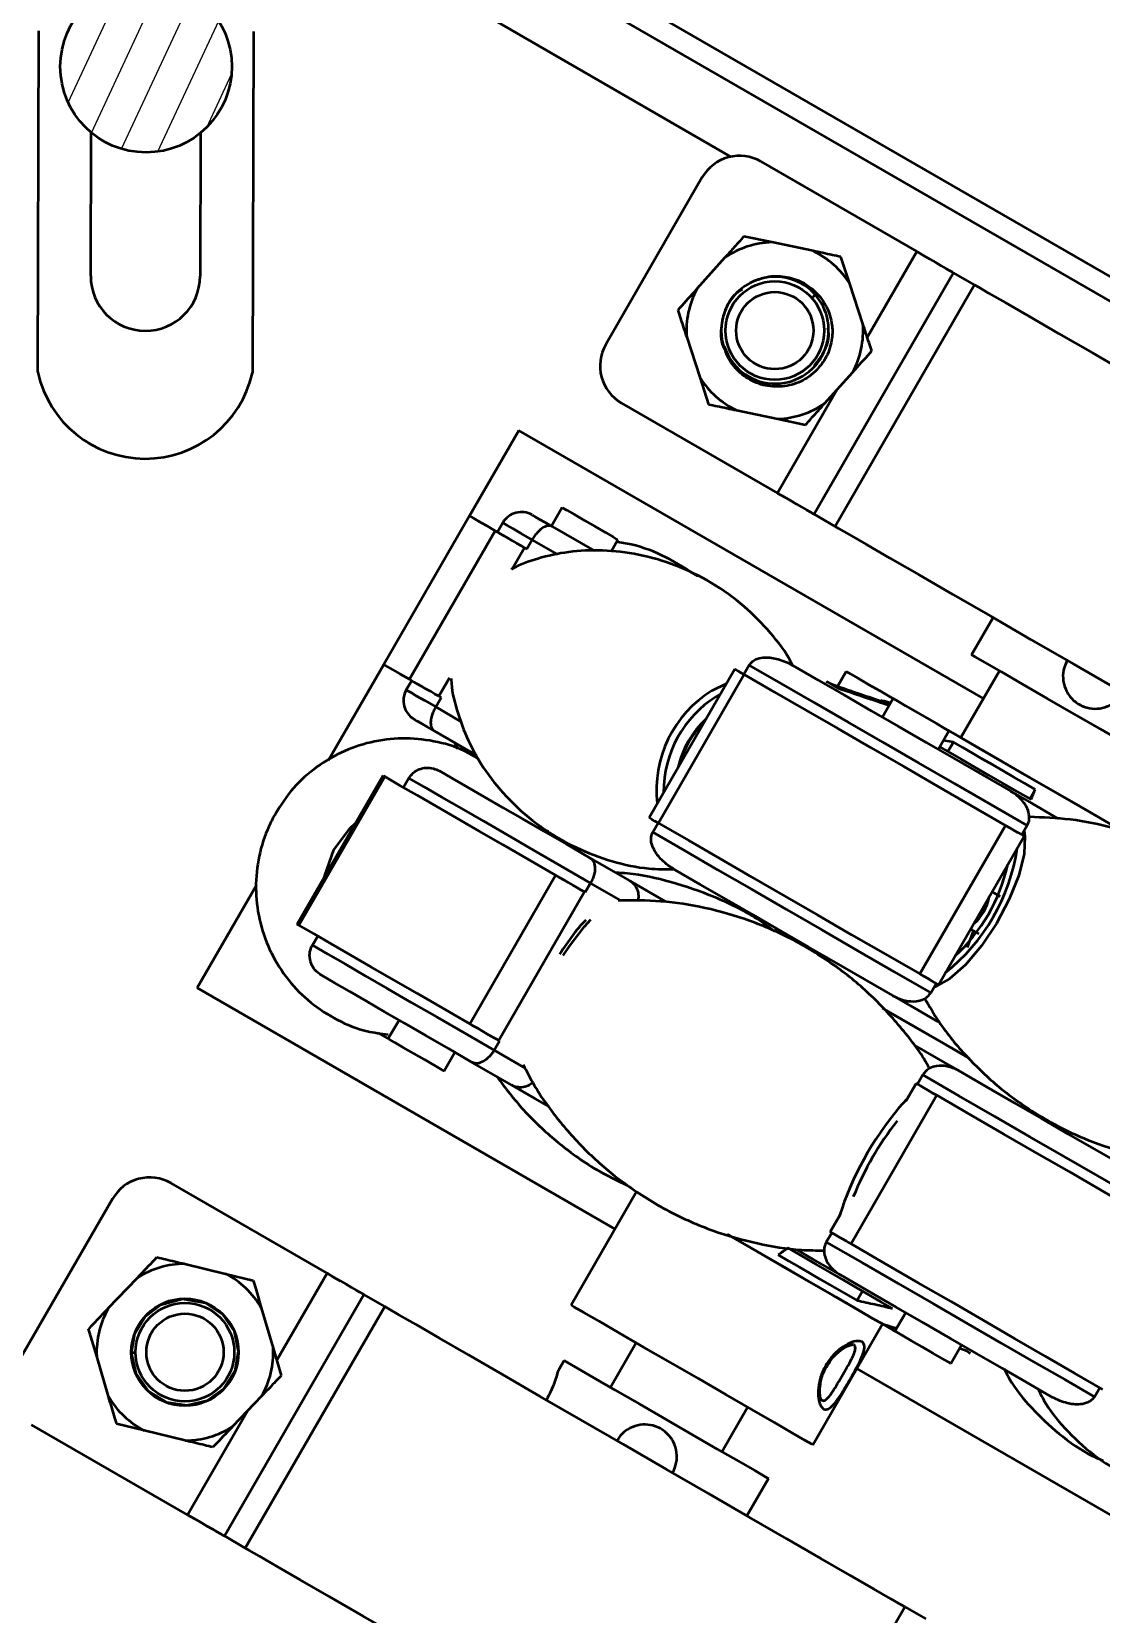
# Model space of a CAD drawing. Header units: millimetres. Extents: x 263 to 2983, y 441 to 2500.
# Drawn here: x 1013.8 to 1063.7, y 1528.8 to 1602.6 of the extents above; entities that cross this region are included whole.
import ezdxf

# ---------------------------------------------------------------- set-up
doc = ezdxf.new("R2010")
doc.units = ezdxf.units.MM
doc.header["$LTSCALE"] = 0.5
doc.layers.add('BOL', color=7, linetype='Continuous', lineweight=50)
doc.layers.add('HAT', color=3, linetype='Continuous')

msp = doc.modelspace()

# ---------------------------------------------------------------- hatches: boundary and pattern name
at = {"layer": 'HAT'}
h = msp.add_hatch(dxfattribs=at)
h.set_pattern_fill('ANSI31', color=256, scale=0.5, angle=20)
h.paths.add_polyline_path([(1023.154, 1600.97, 1), (1015.154, 1600.97, 1)])

# ---------------------------------------------------------------- linework, layer by layer
at = {"layer": 'BOL'}
for p, q in [((1110.625, 1564.324), (1032.683, 1609.324)), ((1110.125, 1563.458), (1032.183, 1608.458)), ((1046.425, 1596.772), (1030.683, 1605.86)), ((1014.11, 1586.719), (1014.159, 1602.631)), ((1024.159, 1602.6), (1024.11, 1586.688)), ((1016.574, 1591.211), (1016.594, 1597.896)), ((1021.694, 1597.88), (1021.674, 1591.195)), ((1047.82, 1596.543), (1055.09, 1592.346)), ((1045.088, 1595.811), (1040.588, 1588.017)), ((1048.329, 1592.781), (1047.03, 1593.054)), ((1050.251, 1592.377), (1048.329, 1592.781)), ((1046.144, 1592.065), (1044.833, 1590.603)), ((1051.963, 1590.842), (1051.55, 1592.103)), ((1055.09, 1592.346), (1052.78, 1588.346)), ((1056.806, 1591.355), (1050.306, 1580.097)), ((1057.779, 1590.793), (1056.806, 1591.355)), ((1057.779, 1590.793), (1051.279, 1579.535)), ((1052.574, 1588.975), (1051.963, 1590.842)), ((1044.36, 1588.353), (1044.971, 1586.486)), ((1044.971, 1586.486), (1045.384, 1585.225)), ((1050.329, 1586.995), (1050.455, 1587.167)), ((1050.79, 1585.263), (1052.101, 1586.726)), ((1051.38, 1585.92), (1048.59, 1581.088)), ((1041.32, 1585.285), (1048.59, 1581.088)), ((1046.683, 1584.952), (1048.605, 1584.548)), ((1048.605, 1584.548), (1049.904, 1584.275)), ((1036.539, 1584.004), (1034.239, 1580.02)), ((1058.19, 1571.504), (1036.539, 1584.004)), ((1034.239, 1580.02), (1030.239, 1573.092)), ((1038.553, 1580.416), (1038.053, 1579.55)), ((1051.279, 1579.535), (1050.306, 1580.097)), ((1031.429, 1572.405), (1035.429, 1579.333)), ((1035.788, 1579.703), (1035.538, 1579.27)), ((1038.091, 1579.529), (1040.06, 1578.392)), ((1036.801, 1578.541), (1036.209, 1577.516)), ((1036.801, 1578.541), (1036.907, 1578.48)), ((1037.157, 1578.913), (1036.907, 1578.48)), ((1038.345, 1578.227), (1037.157, 1578.913)), ((1040.832, 1578.362), (1041.152, 1578.916)), ((1041.125, 1578.931), (1041.152, 1578.916)), ((1058.641, 1575.285), (1057.641, 1573.553)), ((1030.239, 1573.092), (1027.662, 1568.628)), ((1033.295, 1572.469), (1032.801, 1571.613)), ((1046.603, 1572.882), (1042.603, 1565.953)), ((1047.045, 1572.627), (1043.045, 1565.699)), ((1047.279, 1573.069), (1047.029, 1572.636)), ((1051.799, 1572.769), (1051.396, 1572.071)), ((1058.94, 1572.803), (1057.14, 1569.685)), ((1031.538, 1572.342), (1031.288, 1571.909)), ((1045.543, 1571.882), (1046.22, 1572.217)), ((1032.657, 1571.118), (1032.907, 1571.551)), ((1032.657, 1571.118), (1033.851, 1570.43)), ((1032.801, 1571.613), (1032.907, 1571.551)), ((1045.745, 1571.599), (1045.921, 1571.7)), ((1053.4, 1571.431), (1053.352, 1571.347)), ((1053.988, 1571.505), (1053.488, 1570.639)), ((1053.863, 1571.288), (1053.524, 1571.396)), ((1034.578, 1568.855), (1032.591, 1570.002)), ((1056.086, 1569.139), (1056.586, 1570.005)), ((1056.793, 1569.472), (1056.322, 1569.548)), ((1056.56, 1570.02), (1056.586, 1570.005)), ((1033.527, 1569.462), (1033.69, 1569.162)), ((1056.54, 1569.034), (1056.793, 1569.472)), ((1030.203, 1567.917), (1026.203, 1560.989)), ((1030.282, 1567.871), (1026.282, 1560.943)), ((1031.408, 1567.799), (1031.158, 1567.366)), ((1060.354, 1566.832), (1060.607, 1567.27)), ((1037.582, 1565.388), (1037.492, 1565.595)), ((1042.779, 1565.275), (1043.029, 1565.708)), ((1055.225, 1558.667), (1059.225, 1565.595)), ((1056.095, 1558.164), (1060.095, 1565.092)), ((1060.237, 1565.588), (1059.987, 1565.155)), ((1039.865, 1564.07), (1041.707, 1563.007)), ((1034.244, 1556.346), (1038.244, 1563.274)), ((1039.879, 1562.908), (1039.629, 1562.475)), ((1041.292, 1562.092), (1039.879, 1562.908)), ((1041.707, 1563.007), (1043.372, 1562.045)), ((1024.303, 1562.811), (1021.539, 1558.023)), ((1039.594, 1562.495), (1035.594, 1555.567)), ((1039.629, 1562.475), (1039.594, 1562.495)), ((1058.979, 1562.273), (1058.595, 1562.494)), ((1039.654, 1561.18), (1039.381, 1560.89)), ((1039.599, 1560.88), (1039.892, 1561.21)), ((1048.542, 1560.793), (1048.45, 1560.634)), ((1057.595, 1560.762), (1057.979, 1560.541)), ((1026.908, 1560.004), (1027.158, 1560.437)), ((1021.539, 1558.023), (1041.025, 1546.773)), ((1055.737, 1557.793), (1055.987, 1558.226)), ((1030.947, 1556.518), (1030.447, 1555.652)), ((1030.447, 1555.652), (1029.973, 1555.925)), ((1035.379, 1555.113), (1035.629, 1555.546)), ((1035.629, 1555.546), (1035.594, 1555.567)), ((1033.045, 1554.152), (1033.545, 1555.018)), ((1035.379, 1555.113), (1036.833, 1554.274)), ((1036.207, 1553.481), (1034.365, 1554.544)), ((1055.055, 1553.568), (1054.573, 1552.733)), ((1055.369, 1553.965), (1055.119, 1553.532)), ((1056.022, 1553.01), (1052.022, 1546.082)), ((1054.252, 1552.421), (1054.64, 1552.85)), ((1027.59, 1544.715), (1020.32, 1548.912)), ((1013.088, 1540.386), (1017.588, 1548.18)), ((1042.042, 1548.535), (1038.975, 1543.222)), ((1051.537, 1547.476), (1051.055, 1546.64)), ((1050.869, 1546.17), (1051.119, 1546.603)), ((1020.954, 1545.152), (1022.863, 1544.689)), ((1017.394, 1543.081), (1018.748, 1544.503)), ((1022.863, 1544.689), (1024.153, 1544.377)), ((1025.247, 1540.658), (1027.59, 1544.715)), ((1022.806, 1532.466), (1029.306, 1543.724)), ((1030.279, 1543.162), (1029.306, 1543.724)), ((1052.563, 1543.881), (1052.31, 1543.443)), ((1023.779, 1531.904), (1030.279, 1543.162)), ((1024.527, 1543.104), (1025.082, 1541.219)), ((1050.233, 1536.722), (1053.483, 1542.352)), ((1053.481, 1542.353), (1054.166, 1542.135)), ((1054.57, 1542.879), (1054.07, 1542.013)), ((1016.853, 1540.846), (1016.478, 1542.119)), ((1042.006, 1541.472), (1040.806, 1539.394)), ((1017.407, 1538.962), (1016.853, 1540.846)), ((1025.082, 1541.219), (1025.456, 1539.946)), ((1056.668, 1540.513), (1057.168, 1541.379)), ((1057.353, 1541.115), (1057.072, 1541.212)), ((1038.641, 1540.644), (1038.382, 1540.196)), ((1052.283, 1540.273), (1071.769, 1529.023)), ((1063.366, 1538.955), (1063.616, 1539.388)), ((1024.541, 1538.985), (1023.186, 1537.563)), ((1021.09, 1533.457), (1023.882, 1538.293)), ((1046.002, 1536.394), (1047.202, 1538.472)), ((1021.09, 1533.457), (1013.82, 1537.654)), ((1019.072, 1537.376), (1017.782, 1537.688)), ((1020.981, 1536.914), (1019.072, 1537.376)), ((1047.167, 1533.412), (1048.167, 1535.144)), ((1023.779, 1531.904), (1022.806, 1532.466)), ((1048.028, 1517.904), (1054.528, 1529.162)), ((1054.528, 1529.162), (1055.502, 1528.6))]:
    msp.add_line(p, q, dxfattribs=at)
at = {"layer": 'BOL', "flags": 128}
for points in [[(1055.09, 1592.346), (1055.399, 1592.168), (1055.698, 1591.995), (1055.978, 1591.834), (1056.229, 1591.689), (1056.443, 1591.565), (1056.615, 1591.466), (1056.737, 1591.395), (1056.806, 1591.355)], [(1057.779, 1590.793), (1057.945, 1590.698), (1058.436, 1590.414), (1059.241, 1589.95), (1060.336, 1589.317), (1061.692, 1588.534), (1063.272, 1587.622), (1065.033, 1586.605), (1066.927, 1585.512), (1068.903, 1584.371), (1070.905, 1583.215), (1072.88, 1582.075), (1074.774, 1580.981), (1076.535, 1579.965), (1078.115, 1579.052), (1079.472, 1578.269), (1080.567, 1577.637), (1081.371, 1577.173), (1081.863, 1576.889), (1082.028, 1576.793)], [(1048.59, 1581.088), (1048.899, 1580.909), (1049.198, 1580.737), (1049.478, 1580.575), (1049.729, 1580.43), (1049.943, 1580.306), (1050.115, 1580.208), (1050.237, 1580.137), (1050.306, 1580.097)], [(1034.239, 1580.02), (1034.278, 1579.998), (1034.416, 1579.918), (1034.655, 1579.78), (1034.993, 1579.585), (1035.429, 1579.333)], [(1037.154, 1580.069), (1037.189, 1580.049), (1037.301, 1579.984), (1037.489, 1579.876), (1037.753, 1579.724), (1038.091, 1579.529)], [(1038.553, 1580.416), (1038.577, 1580.402), (1038.769, 1580.291), (1039.126, 1580.085), (1039.594, 1579.816), (1040.1, 1579.523), (1040.57, 1579.252), (1040.929, 1579.044), (1041.125, 1578.931)], [(1035.429, 1579.333), (1035.516, 1579.283), (1035.647, 1579.207), (1035.814, 1579.111), (1036.007, 1579), (1036.214, 1578.88), (1036.424, 1578.759), (1036.623, 1578.644), (1036.801, 1578.541)], [(1037.157, 1578.913), (1036.647, 1579.207), (1036.254, 1579.434), (1035.979, 1579.593), (1035.825, 1579.682), (1035.788, 1579.703)], [(1051.279, 1579.535), (1051.445, 1579.44), (1051.936, 1579.156), (1052.741, 1578.691), (1053.836, 1578.059), (1055.192, 1577.276), (1056.772, 1576.364), (1058.533, 1575.347), (1060.427, 1574.253), (1062.403, 1573.113), (1064.405, 1571.957), (1066.38, 1570.817), (1068.274, 1569.723), (1070.035, 1568.706), (1071.615, 1567.794), (1072.972, 1567.011), (1074.067, 1566.379), (1074.871, 1565.914), (1075.363, 1565.631), (1075.528, 1565.535)], [(1062.404, 1570.803), (1061.171, 1571.515), (1060.022, 1572.178), (1059.036, 1572.748), (1058.279, 1573.185), (1057.803, 1573.459), (1057.641, 1573.553)], [(1030.239, 1573.092), (1030.278, 1573.07), (1030.416, 1572.99), (1030.655, 1572.852), (1030.993, 1572.657), (1031.429, 1572.405)], [(1046.603, 1572.882), (1046.607, 1572.88), (1046.65, 1572.855), (1046.741, 1572.802), (1046.876, 1572.724), (1047.045, 1572.627)], [(1047.045, 1572.627), (1048.456, 1571.812), (1049.911, 1570.972), (1051.404, 1570.11), (1052.929, 1569.229), (1054.48, 1568.334), (1056.051, 1567.427), (1057.634, 1566.513), (1059.225, 1565.595)], [(1060.237, 1565.588), (1058.539, 1566.568), (1056.846, 1567.545), (1055.168, 1568.514), (1053.512, 1569.47), (1051.887, 1570.409), (1050.301, 1571.324), (1048.762, 1572.213), (1047.279, 1573.069)], [(1049.306, 1573.053), (1050.494, 1572.367), (1051.714, 1571.663), (1052.962, 1570.943), (1054.233, 1570.209), (1055.524, 1569.463), (1056.831, 1568.709), (1058.149, 1567.948), (1059.473, 1567.184)], [(1051.799, 1572.769), (1051.823, 1572.755), (1052.015, 1572.644), (1052.372, 1572.438), (1052.839, 1572.168), (1053.346, 1571.876), (1053.815, 1571.605), (1053.988, 1571.505)], [(1031.288, 1571.909), (1031.325, 1571.888), (1031.479, 1571.799), (1031.754, 1571.64), (1032.147, 1571.413), (1032.657, 1571.118)], [(1032.801, 1571.613), (1032.623, 1571.716), (1032.424, 1571.831), (1032.214, 1571.952), (1032.007, 1572.071), (1031.814, 1572.183), (1031.647, 1572.279), (1031.516, 1572.355), (1031.429, 1572.405)], [(1050.862, 1572.312), (1050.876, 1572.304), (1050.937, 1572.269), (1051.044, 1572.207), (1051.197, 1572.119), (1051.395, 1572.004)], [(1053.803, 1571.198), (1053.653, 1571.285), (1053.537, 1571.351), (1053.456, 1571.398), (1053.411, 1571.424), (1053.4, 1571.431)], [(1053.988, 1571.505), (1054.012, 1571.491), (1054.204, 1571.38), (1054.561, 1571.174), (1055.028, 1570.904), (1055.535, 1570.612), (1056.004, 1570.341), (1056.364, 1570.133), (1056.56, 1570.02)], [(1032.591, 1570.002), (1032.253, 1570.197), (1031.989, 1570.35), (1031.801, 1570.458), (1031.689, 1570.523), (1031.654, 1570.543)], [(1067.167, 1568.053), (1067.005, 1568.147), (1066.529, 1568.421), (1065.772, 1568.858), (1064.785, 1569.428), (1063.637, 1570.091), (1062.404, 1570.803)], [(1056.56, 1570.02), (1056.636, 1569.976), (1057.664, 1569.383), (1058.85, 1568.698), (1060.131, 1567.958), (1061.437, 1567.204), (1062.698, 1566.476), (1063.847, 1565.813), (1064.813, 1565.255)], [(1064.773, 1565.278), (1064.043, 1565.7), (1062.922, 1566.347), (1061.677, 1567.066), (1060.373, 1567.818), (1059.082, 1568.564), (1057.874, 1569.262), (1056.812, 1569.875), (1056.56, 1570.02)], [(1056.154, 1569.257), (1056.538, 1569.035), (1057.156, 1568.678), (1057.79, 1568.312), (1058.436, 1567.939), (1059.091, 1567.561), (1059.751, 1567.18), (1060.413, 1566.797)], [(1060.607, 1567.27), (1060.107, 1567.558), (1059.609, 1567.846), (1059.115, 1568.131), (1058.628, 1568.412), (1058.15, 1568.689), (1057.683, 1568.958), (1057.23, 1569.219), (1056.793, 1569.472)], [(1032.828, 1568.133), (1033.447, 1567.776), (1034.147, 1567.371), (1034.925, 1566.922), (1035.778, 1566.43), (1036.702, 1565.897), (1037.694, 1565.324), (1038.749, 1564.714), (1039.865, 1564.07)], [(1030.203, 1567.917), (1030.218, 1567.908), (1030.282, 1567.871)], [(1038.244, 1563.274), (1036.992, 1563.997), (1035.804, 1564.683), (1034.685, 1565.329), (1033.641, 1565.932), (1032.674, 1566.49), (1031.79, 1567), (1030.991, 1567.461), (1030.282, 1567.871)], [(1039.879, 1562.908), (1038.514, 1563.696), (1037.224, 1564.44), (1036.017, 1565.137), (1034.897, 1565.784), (1033.872, 1566.376), (1032.945, 1566.911), (1032.122, 1567.386), (1031.408, 1567.799)], [(1059.473, 1567.184), (1059.541, 1567.144), (1060.467, 1566.61), (1061.476, 1566.027), (1061.689, 1565.904)], [(1043.045, 1565.699), (1042.876, 1565.796), (1042.741, 1565.874), (1042.65, 1565.927), (1042.607, 1565.952), (1042.603, 1565.953)], [(1027.91, 1564.449), (1028.664, 1565.466), (1028.927, 1565.707)], [(1042.779, 1565.275), (1044.262, 1564.418), (1045.801, 1563.53), (1047.387, 1562.615), (1049.012, 1561.676), (1050.668, 1560.72), (1052.346, 1559.751), (1054.039, 1558.774), (1055.737, 1557.793)], [(1043.045, 1565.699), (1044.456, 1564.884), (1045.911, 1564.044), (1047.404, 1563.182), (1048.929, 1562.301), (1050.48, 1561.406), (1052.051, 1560.499), (1053.634, 1559.585), (1055.225, 1558.667)], [(1060.088, 1565.329), (1060.126, 1565.098), (1060.088, 1564.274), (1059.84, 1563.264), (1059.4, 1562.15), (1058.805, 1561.023), (1058.103, 1559.973), (1057.351, 1559.086), (1056.61, 1558.433), (1055.939, 1558.069), (1055.886, 1558.052)], [(1059.225, 1565.595), (1059.433, 1565.474), (1059.63, 1565.361), (1059.803, 1565.261), (1059.942, 1565.18), (1060.04, 1565.124), (1060.089, 1565.096), (1060.095, 1565.092)], [(1027.478, 1563.198), (1027.489, 1563.254), (1027.91, 1564.449)], [(1038.244, 1563.274), (1038.427, 1563.168), (1038.63, 1563.051), (1038.84, 1562.93), (1039.045, 1562.812), (1039.233, 1562.703), (1039.393, 1562.611), (1039.516, 1562.54), (1039.594, 1562.495)], [(1053.973, 1557.657), (1052.649, 1558.422), (1051.331, 1559.182), (1050.024, 1559.937), (1048.733, 1560.682), (1047.462, 1561.417), (1046.214, 1562.137), (1044.994, 1562.841), (1043.806, 1563.527)], [(1026.282, 1560.943), (1026.218, 1560.98), (1026.203, 1560.989)], [(1034.244, 1556.346), (1032.992, 1557.069), (1031.804, 1557.755), (1030.685, 1558.401), (1029.641, 1559.004), (1028.674, 1559.562), (1027.79, 1560.072), (1026.991, 1560.533), (1026.282, 1560.943)], [(1038.6, 1559.523), (1038.9, 1559.968), (1039.599, 1560.88)], [(1057.453, 1559.906), (1057.697, 1560.58), (1057.739, 1560.679)], [(1026.908, 1560.004), (1027.622, 1559.592), (1028.445, 1559.117), (1029.372, 1558.582), (1030.397, 1557.989), (1031.517, 1557.343), (1032.724, 1556.646), (1034.014, 1555.901), (1035.379, 1555.113)], [(1034.365, 1554.544), (1033.249, 1555.188), (1032.194, 1555.798), (1031.202, 1556.37), (1030.278, 1556.904), (1029.425, 1557.396), (1028.647, 1557.845), (1027.947, 1558.249), (1027.328, 1558.607)], [(1056.095, 1558.164), (1056.089, 1558.167), (1056.04, 1558.196), (1055.942, 1558.252), (1055.803, 1558.333), (1055.63, 1558.433), (1055.433, 1558.546), (1055.225, 1558.667)], [(1057.546, 1554.728), (1056.67, 1555.234), (1055.374, 1555.982), (1054.021, 1556.763), (1053.488, 1557.071)], [(1053.489, 1557.07), (1053.751, 1556.919), (1055.108, 1556.136), (1056.421, 1555.378), (1057.541, 1554.731)], [(1056.08, 1556.441), (1054.775, 1557.194), (1053.971, 1557.658)], [(1035.594, 1555.567), (1035.516, 1555.612), (1035.393, 1555.682), (1035.233, 1555.775), (1035.045, 1555.883), (1034.84, 1556.002), (1034.63, 1556.123), (1034.427, 1556.24), (1034.244, 1556.346)], [(1031.635, 1554.966), (1031.148, 1555.247), (1030.752, 1555.475), (1030.507, 1555.617), (1030.447, 1555.652)], [(1033.045, 1554.152), (1033.04, 1554.154), (1032.899, 1554.236), (1032.582, 1554.419), (1032.138, 1554.675), (1031.635, 1554.966)], [(1054.965, 1555.353), (1056.5, 1554.466), (1057.029, 1554.161)], [(1057.029, 1554.161), (1058.337, 1553.406), (1059.629, 1552.66), (1060.902, 1551.924), (1062.152, 1551.203), (1063.374, 1550.497), (1064.564, 1549.81), (1065.719, 1549.144), (1066.834, 1548.5)], [(1037.956, 1552.471), (1037.285, 1552.858), (1036.207, 1553.481)], [(1055.055, 1553.568), (1055.077, 1553.555), (1055.149, 1553.514), (1055.267, 1553.446), (1055.423, 1553.356), (1055.608, 1553.249), (1055.811, 1553.132), (1056.022, 1553.01)], [(1067.866, 1546.749), (1066.483, 1547.548), (1065.034, 1548.384), (1063.526, 1549.255), (1061.965, 1550.156), (1060.361, 1551.082), (1058.722, 1552.029), (1057.055, 1552.991), (1055.369, 1553.965)], [(1067.768, 1546.229), (1066.447, 1546.991), (1065.073, 1547.785), (1063.65, 1548.606), (1062.185, 1549.452), (1060.684, 1550.319), (1059.152, 1551.203), (1057.596, 1552.101), (1056.022, 1553.01)], [(1052.022, 1546.082), (1051.811, 1546.203), (1051.608, 1546.321), (1051.423, 1546.428), (1051.267, 1546.518), (1051.149, 1546.586), (1051.077, 1546.627), (1051.055, 1546.64)], [(1053.481, 1542.353), (1053.357, 1542.424), (1052.936, 1542.667), (1052.241, 1543.069), (1051.309, 1543.607), (1050.191, 1544.252), (1048.947, 1544.97), (1047.644, 1545.723), (1046.352, 1546.468), (1046.262, 1546.521)], [(1046.288, 1546.506), (1047.498, 1545.807), (1048.804, 1545.053), (1050.057, 1544.329), (1051.193, 1543.674), (1052.148, 1543.122), (1052.871, 1542.705), (1053.325, 1542.443), (1053.483, 1542.352), (1053.483, 1542.352)], [(1053.954, 1543.077), (1053.415, 1543.389), (1052.849, 1543.715), (1052.261, 1544.055), (1051.652, 1544.406), (1051.026, 1544.768), (1050.387, 1545.137), (1049.737, 1545.512), (1049.079, 1545.892)], [(1050.869, 1546.17), (1052.555, 1545.197), (1054.222, 1544.235), (1055.861, 1543.288), (1057.465, 1542.362), (1059.026, 1541.461), (1060.534, 1540.59), (1061.983, 1539.753), (1063.366, 1538.955)], [(1063.768, 1539.3), (1062.447, 1540.063), (1061.073, 1540.856), (1059.65, 1541.678), (1058.185, 1542.524), (1056.684, 1543.39), (1055.152, 1544.275), (1053.596, 1545.173), (1052.022, 1546.082)], [(1048.632, 1545.566), (1049.128, 1545.28), (1049.618, 1544.997), (1050.101, 1544.718), (1050.573, 1544.445), (1051.032, 1544.18), (1051.476, 1543.924), (1051.903, 1543.678), (1052.31, 1543.443)], [(1051.529, 1544.634), (1051.179, 1544.837), (1050.248, 1545.374), (1049.522, 1545.793)], [(1027.59, 1544.715), (1027.899, 1544.536), (1028.198, 1544.364), (1028.478, 1544.202), (1028.729, 1544.057), (1028.943, 1543.933), (1029.115, 1543.835), (1029.237, 1543.764), (1029.306, 1543.724)], [(1061.334, 1538.974), (1060.219, 1539.617), (1059.064, 1540.284), (1057.874, 1540.971), (1056.652, 1541.677), (1055.402, 1542.398), (1054.129, 1543.133), (1052.837, 1543.879), (1051.529, 1544.634)], [(1018.478, 1541.011), (1018.634, 1541.899), (1019.114, 1542.694), (1019.821, 1543.243), (1020.859, 1543.52), (1021.924, 1543.331), (1022.706, 1542.815), (1023.257, 1542.01), (1023.456, 1541.079), (1023.293, 1540.145), (1022.773, 1539.319), (1022.01, 1538.772), (1021.074, 1538.546), (1020.115, 1538.694), (1019.278, 1539.204), (1018.686, 1540.035), (1018.478, 1541.011), (1018.478, 1541.011)], [(1054.528, 1529.162), (1054.363, 1529.257), (1053.871, 1529.541), (1053.067, 1530.006), (1051.972, 1530.638), (1050.615, 1531.421), (1049.035, 1532.333), (1047.274, 1533.35), (1045.38, 1534.444), (1043.405, 1535.584), (1041.403, 1536.74), (1039.427, 1537.88), (1037.533, 1538.974), (1035.772, 1539.991), (1034.192, 1540.903), (1032.836, 1541.686), (1031.741, 1542.318), (1030.936, 1542.783), (1030.445, 1543.066), (1030.279, 1543.162)], [(1049.884, 1536.924), (1049.291, 1537.266), (1048.446, 1537.754), (1047.394, 1538.362), (1046.191, 1539.056), (1044.903, 1539.8), (1043.599, 1540.553), (1042.348, 1541.275), (1041.22, 1541.926), (1040.274, 1542.473), (1039.561, 1542.884), (1039.12, 1543.139), (1038.975, 1543.222)], [(1054.07, 1542.013), (1053.944, 1542.086), (1053.487, 1542.349), (1053.481, 1542.353)], [(1056.668, 1540.513), (1056.668, 1540.513), (1056.556, 1540.578), (1056.263, 1540.747), (1055.834, 1540.994), (1055.334, 1541.283), (1054.84, 1541.568), (1054.426, 1541.807), (1054.156, 1541.963), (1054.07, 1542.013)], [(1038.641, 1540.644), (1038.803, 1540.55), (1039.279, 1540.276), (1040.036, 1539.839), (1041.022, 1539.269), (1042.171, 1538.606), (1043.404, 1537.894)], [(1043.404, 1537.894), (1044.637, 1537.182), (1045.785, 1536.519), (1046.772, 1535.949), (1047.529, 1535.512), (1048.005, 1535.238), (1048.167, 1535.144)], [(1050.233, 1536.722), (1050.192, 1536.746), (1049.884, 1536.924)], [(1021.09, 1533.457), (1021.399, 1533.278), (1021.698, 1533.105), (1021.978, 1532.944), (1022.229, 1532.799), (1022.443, 1532.675), (1022.615, 1532.576), (1022.737, 1532.506), (1022.806, 1532.466)], [(1048.028, 1517.904), (1047.863, 1517.999), (1047.371, 1518.283), (1046.567, 1518.747), (1045.472, 1519.38), (1044.115, 1520.163), (1042.535, 1521.075), (1040.774, 1522.092), (1038.88, 1523.185), (1036.905, 1524.326), (1034.903, 1525.482), (1032.927, 1526.622), (1031.033, 1527.716), (1029.272, 1528.732), (1027.692, 1529.645), (1026.336, 1530.428), (1025.241, 1531.06), (1024.436, 1531.524), (1023.945, 1531.808), (1023.779, 1531.904)]]:
    msp.add_lwpolyline(points, dxfattribs=at)
at = {"layer": 'BOL'}
for centre, radius in [((1019.154, 1600.97), 4), ((1048.467, 1588.664), 2.3), ((1048.467, 1588.664), 1.8), ((1020.967, 1541.033), 2.5), ((1020.967, 1541.033), 2.3), ((1020.967, 1541.033), 1.8)]:
    msp.add_circle(centre, radius, dxfattribs=at)
for centre, radius, start, end in [((1046.82, 1594.811), 2, 60, 150), ((1048.467, 1588.664), 4.119, 91.92139, 124.33189), ((1048.467, 1588.664), 4.119, 31.92139, 64.33189), ((1019.124, 1591.203), 2.55, 179.82455, 359.82455), ((1048.467, 1588.664), 2.5, 112.22268, 202.74971), ((1048.488, 1588.682), 2.491, 197.52297, 112.82046), ((1048.467, 1588.664), 4.119, 151.92139, 184.33189), ((1048.467, 1588.664), 4.119, 331.92139, 4.33189), ((1042.32, 1587.017), 2, 150, 240), ((1019.114, 1587.813), 5.122, 192.33029, 347.31746), ((1048.467, 1588.664), 4.119, 211.92139, 244.33189), ((1048.467, 1588.664), 4.119, 271.92139, 304.33189), ((1036.654, 1579.203), 1, 60, 150), ((1032.154, 1571.409), 1, 150, 240), ((1048.397, 1567.243), 5.447, 121.60139, 186.59472), ((1048.478, 1567.184), 5.193, 121.76332, 180.53543), ((1048.358, 1567.25), 4.531, 133.08586, 166.91339), ((1048.131, 1567.381), 4.233, 134.21747, 165.78194), ((1050.713, 1565.89), 9.162, 308.48304, 351.51682), ((1051.309, 1565.546), 8.215, 312.52723, 347.47287), ((1056.354, 1562.633), 2.144, 309.64478, 350.35592), ((1065.82, 1542.768), 15.066, 140.15563, 162.25758), ((1066.406, 1542.396), 15.447, 142.38961, 157.61079), ((1019.32, 1547.18), 2, 60, 150), ((1020.967, 1541.033), 4.119, 90.18721, 122.59771), ((1020.967, 1541.033), 4.119, 30.18721, 62.59771), ((1020.967, 1541.033), 4.119, 150.18721, 182.59771), ((1020.967, 1541.033), 4.119, 330.18721, 2.59771), ((1029.63, 1492.83), 55.677, 59.85006, 60.13768), ((1020.967, 1541.033), 4.119, 210.18721, 242.59771), ((1020.967, 1541.033), 4.119, 270.18721, 302.59771)]:
    msp.add_arc(centre, radius, start, end, dxfattribs=at)
for points, knots in [([(1047.03, 1593.054), (1046.857, 1592.861), (1046.565, 1592.535), (1046.266, 1592.201), (1046.144, 1592.065)], [0, 0, 0, 0, 0.592738, 1, 1, 1, 1]), ([(1051.55, 1592.103), (1051.418, 1592.131), (1050.991, 1592.221), (1050.553, 1592.313), (1050.251, 1592.377)], [0, 0, 0, 0, 0.3096944, 1, 1, 1, 1]), ([(1047.522, 1590.979), (1047.675, 1591.038), (1048.09, 1591.199), (1048.833, 1591.236), (1049.664, 1591.006), (1050.39, 1590.51), (1050.915, 1589.795), (1051.126, 1589.129), (1051.15, 1588.738), (1051.157, 1588.639)], [0, 0, 0, 0, 0.09655, 0.261814, 0.426971, 0.597499, 0.769411, 0.941269, 1, 1, 1, 1]), ([(1044.833, 1590.603), (1044.79, 1590.554), (1044.49, 1590.22), (1044.197, 1589.894), (1043.947, 1589.615)], [0, 0, 0, 0, 0.145969, 1, 1, 1, 1]), ([(1046.143, 1587.785), (1046.139, 1587.793), (1045.965, 1588.078), (1045.937, 1588.779), (1046.148, 1589.699), (1046.54, 1590.355), (1046.886, 1590.557), (1046.954, 1590.597)], [0, 0, 0, 0, 0.0082213, 0.3190311, 0.6178385, 0.9248144, 1, 1, 1, 1]), ([(1050.189, 1590.189), (1050.216, 1590.213), (1050.263, 1590.254), (1050.31, 1590.296), (1050.331, 1590.315)], [0, 0, 0, 0, 0.56006, 1, 1, 1, 1]), ([(1043.947, 1589.615), (1043.989, 1589.486), (1044.125, 1589.071), (1044.264, 1588.646), (1044.36, 1588.353)], [0, 0, 0, 0, 0.309687, 1, 1, 1, 1]), ([(1050.929, 1588.786), (1050.939, 1588.733), (1051.008, 1588.388), (1050.836, 1587.714), (1050.468, 1587.246), (1050.285, 1587.013)], [0, 0, 0, 0, 0.08312, 0.543275, 1, 1, 1, 1]), ([(1052.987, 1587.714), (1052.945, 1587.842), (1052.809, 1588.257), (1052.67, 1588.682), (1052.574, 1588.975)], [0, 0, 0, 0, 0.3096994, 1, 1, 1, 1]), ([(1051.157, 1588.639), (1051.156, 1588.609), (1051.153, 1588.463), (1051.103, 1588.019), (1050.885, 1587.364), (1050.522, 1586.943), (1050.357, 1586.751)], [0, 0, 0, 0, 0.04175, 0.209058, 0.639796, 1, 1, 1, 1]), ([(1050.357, 1586.751), (1050.23, 1586.646), (1049.875, 1586.353), (1049.155, 1586.067), (1048.255, 1586.016), (1047.392, 1586.269), (1046.679, 1586.793), (1046.311, 1587.325), (1046.184, 1587.643), (1046.162, 1587.697)], [0, 0, 0, 0, 0.097301, 0.273053, 0.448797, 0.62463, 0.796266, 0.965298, 1, 1, 1, 1]), ([(1052.101, 1586.726), (1052.145, 1586.774), (1052.444, 1587.108), (1052.737, 1587.435), (1052.987, 1587.714)], [0, 0, 0, 0, 0.14597, 1, 1, 1, 1]), ([(1045.384, 1585.225), (1045.517, 1585.197), (1045.944, 1585.107), (1046.381, 1585.015), (1046.683, 1584.952)], [0, 0, 0, 0, 0.309692, 1, 1, 1, 1]), ([(1049.904, 1584.275), (1050.077, 1584.468), (1050.37, 1584.794), (1050.668, 1585.127), (1050.79, 1585.263)], [0, 0, 0, 0, 0.592736, 1, 1, 1, 1]), ([(1038.091, 1579.529), (1038.09, 1579.529), (1038.026, 1579.567), (1037.886, 1579.586), (1037.649, 1579.484), (1037.442, 1579.302), (1037.284, 1579.115), (1037.2, 1578.98), (1037.157, 1578.913)], [0, 0, 0, 0, 0.002979, 0.336052, 0.617228, 0.785584, 0.892371, 1, 1, 1, 1]), ([(1049.297, 1573.059), (1049.276, 1573.102), (1049.018, 1573.644), (1048.278, 1574.589), (1047.048, 1575.867), (1045.543, 1576.942), (1043.867, 1577.755), (1042.147, 1578.254), (1040.462, 1578.452), (1038.873, 1578.382), (1037.448, 1578.069), (1036.572, 1577.749), (1036.185, 1577.535), (1036.179, 1577.532)], [0, 0, 0, 0, 0.009607, 0.119837, 0.23231, 0.356287, 0.476777, 0.592842, 0.70385, 0.809143, 0.907806, 0.998623, 1, 1, 1, 1]), ([(1044.873, 1577.209), (1044.392, 1577.517), (1043.423, 1578.136), (1042.108, 1578.651), (1041.3, 1578.781), (1041.062, 1578.819)], [0, 0, 0, 0, 0.409732, 0.825627, 1, 1, 1, 1]), ([(1047.279, 1573.069), (1047.327, 1573.133), (1047.424, 1573.261), (1047.684, 1573.388), (1048.093, 1573.454), (1048.671, 1573.36), (1049.091, 1573.178), (1049.304, 1573.054), (1049.306, 1573.053)], [0, 0, 0, 0, 0.107635, 0.214426, 0.382771, 0.663947, 0.997023, 1, 1, 1, 1]), ([(1062.105, 1573.285), (1062.036, 1573.134), (1061.899, 1572.832), (1061.892, 1572.326), (1062.04, 1571.843), (1062.347, 1571.43), (1062.77, 1571.145), (1063.254, 1571.016), (1063.755, 1571.047), (1064.217, 1571.247), (1064.548, 1571.514), (1064.654, 1571.732), (1064.685, 1571.795)], [0, 0, 0, 0, 0.1046348, 0.2091694, 0.3161851, 0.4249589, 0.5311145, 0.634495, 0.7389646, 0.8467779, 0.9552804, 1, 1, 1, 1]), ([(1033.383, 1572.446), (1033.382, 1572.428), (1033.379, 1571.94), (1033.63, 1570.948), (1034.148, 1569.495), (1034.98, 1568.075), (1036.105, 1566.71), (1037.513, 1565.502), (1039.144, 1564.534), (1040.853, 1563.892), (1042.411, 1563.554), (1043.377, 1563.55), (1043.768, 1563.549)], [0, 0, 0, 0, 0.003735, 0.103692, 0.209705, 0.320038, 0.433294, 0.560931, 0.685423, 0.805734, 0.921167, 1, 1, 1, 1]), ([(1053.379, 1571.393), (1053.033, 1571.509), (1052.273, 1571.762), (1051.517, 1572.027), (1051.105, 1572.172)], [0, 0, 0, 0, 0.454959, 1, 1, 1, 1]), ([(1051.395, 1572.004), (1051.795, 1571.867), (1052.595, 1571.592), (1053.4, 1571.329), (1053.803, 1571.198)], [0, 0, 0, 0, 0.499979, 1, 1, 1, 1]), ([(1032.657, 1571.118), (1032.62, 1571.048), (1032.545, 1570.908), (1032.463, 1570.677), (1032.409, 1570.407), (1032.438, 1570.15), (1032.527, 1570.038), (1032.59, 1570.003), (1032.591, 1570.002)], [0, 0, 0, 0, 0.107628, 0.214406, 0.382762, 0.663947, 0.997026, 1, 1, 1, 1]), ([(1034.659, 1568.687), (1034.438, 1568.822), (1033.794, 1569.215), (1032.576, 1569.556), (1031.096, 1569.702), (1029.616, 1569.516), (1028.21, 1569.026), (1026.946, 1568.247), (1025.857, 1567.229), (1025.342, 1566.39), (1025.085, 1565.971)], [0, 0, 0, 0, 0.069892, 0.203479, 0.336861, 0.469994, 0.602876, 0.735548, 0.868097, 1, 1, 1, 1]), ([(1031.408, 1567.799), (1031.471, 1567.886), (1031.597, 1568.062), (1031.885, 1568.228), (1032.213, 1568.299), (1032.544, 1568.269), (1032.738, 1568.176), (1032.828, 1568.133)], [0, 0, 0, 0, 0.19882, 0.397475, 0.600958, 0.815758, 1, 1, 1, 1]), ([(1060.237, 1565.588), (1060.27, 1565.661), (1060.335, 1565.807), (1060.338, 1566.083), (1060.237, 1566.442), (1059.948, 1566.849), (1059.649, 1567.082), (1059.474, 1567.183), (1059.473, 1567.184)], [0, 0, 0, 0, 0.107631, 0.214432, 0.382782, 0.663953, 0.997021, 1, 1, 1, 1]), ([(1060.413, 1566.797), (1060.444, 1566.873), (1060.505, 1567.025), (1060.573, 1567.188), (1060.607, 1567.27)], [0, 0, 0, 0, 0.49998, 1, 1, 1, 1]), ([(1025.085, 1565.971), (1024.99, 1565.779), (1024.677, 1565.146), (1024.341, 1563.983), (1024.227, 1562.5), (1024.434, 1561.023), (1024.949, 1559.622), (1025.75, 1558.362), (1026.8, 1557.296), (1028.053, 1556.49), (1029.289, 1555.985), (1030.108, 1555.891), (1030.435, 1555.853)], [0, 0, 0, 0, 0.047626, 0.15687, 0.266437, 0.376194, 0.486146, 0.596264, 0.706488, 0.816739, 0.926934, 1, 1, 1, 1]), ([(1074.133, 1557.381), (1074.093, 1557.474), (1073.793, 1558.173), (1072.99, 1559.402), (1071.718, 1561.01), (1070.147, 1562.495), (1068.338, 1563.781), (1066.342, 1564.801), (1064.303, 1565.499), (1062.29, 1565.914), (1060.967, 1565.964), (1060.328, 1565.988)], [0, 0, 0, 0, 0.018078, 0.136078, 0.256256, 0.377703, 0.512074, 0.64187, 0.766845, 0.887185, 1, 1, 1, 1]), ([(1037.515, 1565.542), (1037.611, 1565.475), (1037.739, 1565.386), (1037.885, 1565.335), (1037.921, 1565.323)], [0, 0, 0, 0, 0.752747, 1, 1, 1, 1]), ([(1043.806, 1563.527), (1043.804, 1563.528), (1043.591, 1563.651), (1043.223, 1563.923), (1042.853, 1564.377), (1042.705, 1564.764), (1042.685, 1565.053), (1042.748, 1565.201), (1042.779, 1565.275)], [0, 0, 0, 0, 0.002976, 0.336066, 0.617251, 0.785601, 0.892376, 1, 1, 1, 1]), ([(1039.865, 1564.07), (1039.865, 1564.07), (1039.935, 1564.03), (1040.039, 1563.911), (1040.095, 1563.637), (1040.061, 1563.356), (1039.989, 1563.119), (1039.916, 1562.978), (1039.879, 1562.908)], [0, 0, 0, 0, 0.002976, 0.336047, 0.617228, 0.785586, 0.892374, 1, 1, 1, 1]), ([(1048.46, 1560.652), (1048.192, 1560.85), (1047.324, 1561.492), (1045.693, 1562.279), (1043.663, 1562.977), (1042.101, 1563.33), (1041.235, 1563.376), (1041.051, 1563.385)], [0, 0, 0, 0, 0.124934, 0.40363, 0.671972, 0.930362, 1, 1, 1, 1]), ([(1041.707, 1563.007), (1041.709, 1563.006), (1041.78, 1562.964), (1041.92, 1562.849), (1042.061, 1562.608), (1042.125, 1562.334), (1042.097, 1562.152), (1042.085, 1562.074)], [0, 0, 0, 0, 0.006341, 0.25029, 0.535643, 0.803178, 1, 1, 1, 1]), ([(1055.678, 1554.26), (1055.66, 1554.295), (1055.318, 1554.947), (1054.427, 1556.105), (1053.004, 1557.679), (1051.303, 1559.086), (1049.397, 1560.272), (1047.336, 1561.183), (1045.252, 1561.778), (1043.189, 1562.103), (1041.833, 1562.097), (1041.169, 1562.095)], [0, 0, 0, 0, 0.007058, 0.128651, 0.251514, 0.375111, 0.509394, 0.63893, 0.763761, 0.884152, 1, 1, 1, 1]), ([(1039.381, 1560.89), (1039.27, 1560.755), (1038.951, 1560.37), (1038.632, 1559.898), (1038.425, 1559.591)], [0, 0, 0, 0, 0.3500768, 1, 1, 1, 1]), ([(1027.328, 1558.607), (1027.225, 1558.68), (1027.02, 1558.827), (1026.827, 1559.158), (1026.76, 1559.517), (1026.808, 1559.809), (1026.883, 1559.957), (1026.908, 1560.004)], [0, 0, 0, 0, 0.232856, 0.465969, 0.690696, 0.901642, 1, 1, 1, 1]), ([(1053.973, 1557.657), (1053.974, 1557.657), (1054.149, 1557.556), (1054.5, 1557.412), (1054.997, 1557.366), (1055.359, 1557.458), (1055.596, 1557.599), (1055.69, 1557.729), (1055.737, 1557.793)], [0, 0, 0, 0, 0.002982, 0.336063, 0.617235, 0.785577, 0.892374, 1, 1, 1, 1]), ([(1055.459, 1557.53), (1055.673, 1557.159), (1056.226, 1556.199), (1057.39, 1554.798), (1058.948, 1553.308), (1060.761, 1552.023), (1062.755, 1551.004), (1064.795, 1550.299), (1066.822, 1549.907), (1068.497, 1549.769), (1069.468, 1549.849), (1069.792, 1549.875)], [0, 0, 0, 0, 0.075606, 0.195758, 0.317175, 0.451514, 0.581277, 0.706223, 0.826533, 0.942174, 1, 1, 1, 1]), ([(1035.379, 1555.113), (1035.336, 1555.046), (1035.251, 1554.912), (1035.082, 1554.732), (1034.855, 1554.561), (1034.59, 1554.474), (1034.435, 1554.503), (1034.365, 1554.544), (1034.365, 1554.544)], [0, 0, 0, 0, 0.107634, 0.214432, 0.382775, 0.663953, 0.997024, 1, 1, 1, 1]), ([(1036.739, 1554.452), (1036.903, 1554.126), (1037.379, 1553.18), (1038.434, 1551.742), (1039.869, 1550.175), (1041.567, 1548.766), (1043.474, 1547.58), (1045.535, 1546.668), (1047.619, 1546.079), (1049.372, 1545.784), (1050.416, 1545.78), (1050.77, 1545.778)], [0, 0, 0, 0, 0.0634997, 0.1847977, 0.3073649, 0.4306646, 0.5646248, 0.6938495, 0.8183793, 0.9384805, 1, 1, 1, 1]), ([(1057.029, 1554.161), (1057.028, 1554.161), (1056.867, 1554.253), (1056.544, 1554.381), (1056.079, 1554.409), (1055.736, 1554.306), (1055.508, 1554.16), (1055.415, 1554.03), (1055.369, 1553.965)], [0, 0, 0, 0, 0.002978, 0.336061, 0.617234, 0.78558, 0.89237, 1, 1, 1, 1]), ([(1035.504, 1553.886), (1035.91, 1553.352), (1036.734, 1552.266), (1038.306, 1550.806), (1039.931, 1549.609), (1041.115, 1549.042), (1041.603, 1548.808)], [0, 0, 0, 0, 0.251449, 0.511257, 0.798744, 1, 1, 1, 1]), ([(1037.185, 1553.606), (1037.13, 1553.562), (1036.992, 1553.452), (1036.729, 1553.374), (1036.451, 1553.375), (1036.281, 1553.439), (1036.209, 1553.48), (1036.207, 1553.481)], [0, 0, 0, 0, 0.180899, 0.453723, 0.744751, 0.993559, 1, 1, 1, 1]), ([(1049.079, 1545.892), (1049.006, 1545.84), (1048.86, 1545.738), (1048.708, 1545.623), (1048.632, 1545.566)], [0, 0, 0, 0, 0.499982, 1, 1, 1, 1]), ([(1050.869, 1546.17), (1050.836, 1546.097), (1050.769, 1545.952), (1050.756, 1545.682), (1050.839, 1545.333), (1051.095, 1544.944), (1051.368, 1544.729), (1051.528, 1544.635), (1051.529, 1544.634)], [0, 0, 0, 0, 0.107628, 0.214403, 0.382754, 0.663941, 0.997013, 1, 1, 1, 1]), ([(1018.748, 1544.503), (1018.793, 1544.55), (1019.103, 1544.875), (1019.405, 1545.192), (1019.664, 1545.464)], [0, 0, 0, 0, 0.145987, 1, 1, 1, 1]), ([(1019.664, 1545.464), (1019.795, 1545.432), (1020.219, 1545.329), (1020.654, 1545.224), (1020.954, 1545.152)], [0, 0, 0, 0, 0.3096928, 1, 1, 1, 1]), ([(1024.153, 1544.377), (1024.191, 1544.248), (1024.314, 1543.829), (1024.44, 1543.4), (1024.527, 1543.104)], [0, 0, 0, 0, 0.309689, 1, 1, 1, 1]), ([(1016.478, 1542.119), (1016.657, 1542.307), (1016.959, 1542.624), (1017.268, 1542.948), (1017.394, 1543.081)], [0, 0, 0, 0, 0.592732, 1, 1, 1, 1]), ([(1052.31, 1543.443), (1052.585, 1543.385), (1053.136, 1543.269), (1053.681, 1543.141), (1053.954, 1543.077)], [0, 0, 0, 0, 0.499972, 1, 1, 1, 1]), ([(1052.534, 1541.514), (1052.544, 1541.508), (1052.612, 1541.464), (1052.673, 1541.32), (1052.613, 1541.002), (1052.425, 1540.575), (1052.15, 1540.066), (1051.844, 1539.534), (1051.548, 1539.045), (1051.27, 1538.647), (1051.02, 1538.401), (1050.799, 1538.338), (1050.62, 1538.467), (1050.5, 1538.78), (1050.467, 1539.24), (1050.555, 1539.793), (1050.784, 1540.36), (1051.13, 1540.855), (1051.545, 1541.236), (1051.97, 1541.482), (1052.329, 1541.58), (1052.47, 1541.535), (1052.534, 1541.514)], [0, 0, 0, 0, 0.008753, 0.061375, 0.113782, 0.167273, 0.22076, 0.27221, 0.322428, 0.374316, 0.428962, 0.479602, 0.532515, 0.585104, 0.637963, 0.691729, 0.744435, 0.795014, 0.845659, 0.898882, 0.954171, 1, 1, 1, 1]), ([(1018.667, 1541.012), (1018.632, 1541.012), (1018.569, 1541.011), (1018.506, 1541.011), (1018.478, 1541.011)], [0, 0, 0, 0, 0.560068, 1, 1, 1, 1]), ([(1050.634, 1538.823), (1050.655, 1538.804), (1050.721, 1538.745), (1050.868, 1538.816), (1051.06, 1539.023), (1051.278, 1539.364), (1051.516, 1539.775), (1051.771, 1540.216), (1052.009, 1540.633), (1052.18, 1540.98), (1052.245, 1541.238), (1052.202, 1541.355), (1052.148, 1541.39), (1052.14, 1541.395)], [0, 0, 0, 0, 0.046783, 0.145283, 0.253052, 0.356972, 0.458568, 0.562989, 0.671052, 0.777865, 0.880897, 0.983052, 1, 1, 1, 1]), ([(1050.968, 1540.478), (1051.008, 1540.546), (1051.139, 1540.773), (1051.456, 1541.071), (1051.806, 1541.305), (1052.028, 1541.381), (1052.094, 1541.388), (1052.111, 1541.39)], [0, 0, 0, 0, 0.118131, 0.394506, 0.682759, 0.920149, 1, 1, 1, 1]), ([(1037.821, 1538.808), (1037.9, 1538.953), (1038.057, 1539.243), (1038.222, 1539.659), (1038.33, 1539.989), (1038.385, 1540.189), (1038.386, 1540.192), (1038.386, 1540.194)], [0, 0, 0, 0, 0.20935, 0.418508, 0.632636, 0.850279, 1, 1, 1, 1]), ([(1050.623, 1538.806), (1050.634, 1538.798), (1050.657, 1538.779), (1050.577, 1538.94), (1050.552, 1539.246), (1050.601, 1539.682), (1050.741, 1540.138), (1050.908, 1540.388), (1050.968, 1540.478)], [0, 0, 0, 0, 0.127719, 0.291626, 0.460112, 0.662496, 0.878441, 1, 1, 1, 1]), ([(1059.165, 1540.253), (1059.246, 1540.093), (1059.579, 1539.438), (1060.425, 1538.4), (1061.718, 1537.184), (1062.866, 1536.361), (1063.615, 1536.045), (1063.779, 1535.976)], [0, 0, 0, 0, 0.085349, 0.351041, 0.621512, 0.916985, 1, 1, 1, 1]), ([(1025.456, 1539.946), (1025.277, 1539.758), (1024.976, 1539.441), (1024.667, 1539.117), (1024.541, 1538.985)], [0, 0, 0, 0, 0.59273, 1, 1, 1, 1]), ([(1060.746, 1539.313), (1060.831, 1539.136), (1061.149, 1538.478), (1062.003, 1537.418), (1063.284, 1536.218), (1064.817, 1535.262), (1066.441, 1534.614), (1068.083, 1534.275), (1069.673, 1534.229), (1071.15, 1534.443), (1072.456, 1534.887), (1073.495, 1535.429), (1074.041, 1535.923), (1074.259, 1536.121)], [0, 0, 0, 0, 0.0374, 0.139312, 0.254387, 0.367139, 0.476487, 0.581671, 0.682058, 0.776931, 0.865379, 0.946159, 1, 1, 1, 1]), ([(1017.782, 1537.688), (1017.743, 1537.818), (1017.62, 1538.237), (1017.494, 1538.666), (1017.407, 1538.962)], [0, 0, 0, 0, 0.3096903, 1, 1, 1, 1]), ([(1063.366, 1538.955), (1063.317, 1538.891), (1063.221, 1538.763), (1062.96, 1538.636), (1062.551, 1538.571), (1061.971, 1538.665), (1061.55, 1538.849), (1061.336, 1538.973), (1061.334, 1538.974)], [0, 0, 0, 0, 0.107628, 0.214415, 0.382766, 0.663943, 0.997025, 1, 1, 1, 1]), ([(1023.186, 1537.563), (1023.141, 1537.515), (1022.832, 1537.191), (1022.529, 1536.873), (1022.271, 1536.602)], [0, 0, 0, 0, 0.145987, 1, 1, 1, 1]), ([(1043.703, 1535.412), (1043.772, 1535.563), (1043.909, 1535.865), (1043.915, 1536.371), (1043.767, 1536.854), (1043.461, 1537.267), (1043.038, 1537.552), (1042.554, 1537.681), (1042.053, 1537.65), (1041.591, 1537.45), (1041.26, 1537.183), (1041.153, 1536.965), (1041.122, 1536.902)], [0, 0, 0, 0, 0.104634, 0.209168, 0.316183, 0.424956, 0.531111, 0.634494, 0.738964, 0.846776, 0.95527, 1, 1, 1, 1]), ([(1022.271, 1536.602), (1022.139, 1536.634), (1021.715, 1536.736), (1021.281, 1536.841), (1020.981, 1536.914)], [0, 0, 0, 0, 0.3096928, 1, 1, 1, 1])]:
    msp.add_open_spline(points, degree=3, knots=knots, dxfattribs=at)

doc.saveas('drawing.dxf')
